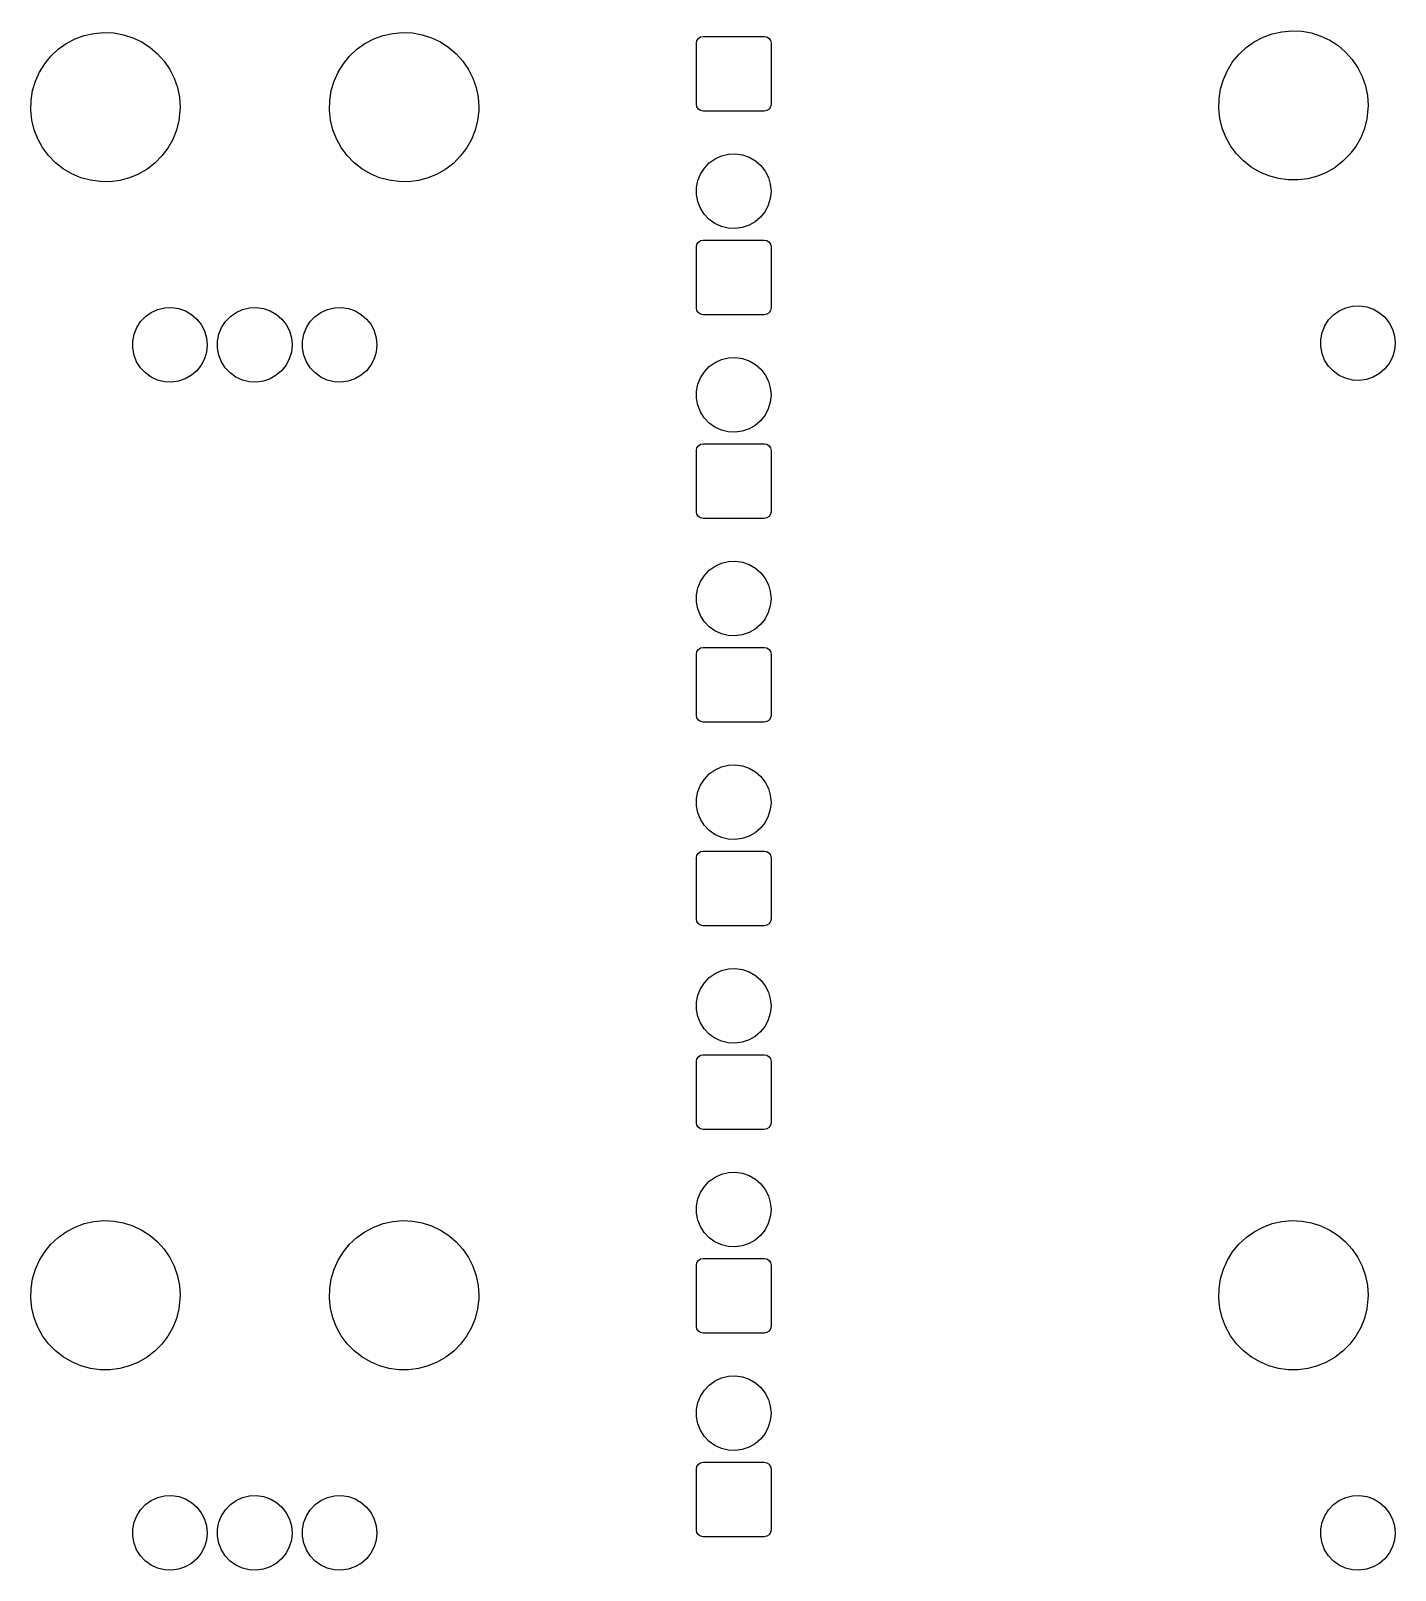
# Model space of a CAD drawing. Extents: x 10 to 584, y -410 to -10.
# Drawn here: x 184.41 to 224.61, y -203.02 to -157.67 of the extents above; entities that cross this region are included whole.
import ezdxf

# ---------------------------------------------------------------- set-up
doc = ezdxf.new("R2010")
doc.units = 0
doc.layers.add('BLACK', color=7, linetype='CONTINUOUS')

msp = doc.modelspace()

# ---------------------------------------------------------------- linework, layer by layer
at = {"layer": 'BLACK', "linetype": 'CONTINUOUS'}
for p, q in [((185.712, -157.913), (185.986, -157.812)), ((185.986, -157.812), (186.271, -157.749)), ((186.271, -157.749), (186.561, -157.723)), ((186.561, -157.723), (186.852, -157.737)), ((186.852, -157.737), (187.139, -157.788)), ((187.139, -157.788), (187.417, -157.877)), ((194.512, -157.913), (194.786, -157.812)), ((194.786, -157.812), (195.071, -157.749)), ((195.071, -157.749), (195.361, -157.723)), ((195.361, -157.723), (195.652, -157.737)), ((195.652, -157.737), (195.939, -157.788)), ((195.939, -157.788), (196.217, -157.877)), ((220.712, -157.863), (220.986, -157.762)), ((220.986, -157.762), (221.271, -157.699)), ((221.271, -157.699), (221.561, -157.673)), ((221.561, -157.673), (221.852, -157.687)), ((221.852, -157.687), (222.139, -157.738)), ((222.139, -157.738), (222.417, -157.827)), ((185.003, -158.417), (185.217, -158.218)), ((185.217, -158.218), (185.454, -158.049)), ((185.454, -158.049), (185.712, -157.913)), ((187.417, -157.877), (187.68, -158.002)), ((187.68, -158.002), (187.925, -158.161)), ((187.925, -158.161), (188.146, -158.351)), ((193.803, -158.417), (194.017, -158.218)), ((194.017, -158.218), (194.254, -158.049)), ((194.254, -158.049), (194.512, -157.913)), ((196.217, -157.877), (196.48, -158.002)), ((196.48, -158.002), (196.725, -158.161)), ((196.725, -158.161), (196.946, -158.351)), ((204.017, -158.039), (204.032, -157.962)), ((204.017, -159.839), (204.017, -158.039)), ((204.032, -157.962), (204.076, -157.897)), ((204.076, -157.897), (204.141, -157.854)), ((204.141, -157.854), (204.217, -157.839)), ((204.217, -157.839), (206.017, -157.839)), ((206.017, -157.839), (206.094, -157.854)), ((206.094, -157.854), (206.159, -157.897)), ((206.159, -157.897), (206.202, -157.962)), ((206.202, -157.962), (206.217, -158.039)), ((206.217, -158.039), (206.217, -159.839)), ((220.003, -158.367), (220.217, -158.168)), ((220.217, -158.168), (220.454, -157.999)), ((220.454, -157.999), (220.712, -157.863)), ((222.417, -157.827), (222.68, -157.952)), ((222.68, -157.952), (222.925, -158.111)), ((222.925, -158.111), (223.146, -158.301)), ((184.665, -158.89), (184.818, -158.642)), ((184.818, -158.642), (185.003, -158.417)), ((188.146, -158.351), (188.341, -158.568)), ((188.341, -158.568), (188.505, -158.81)), ((193.465, -158.89), (193.618, -158.642)), ((193.618, -158.642), (193.803, -158.417)), ((196.946, -158.351), (197.141, -158.568)), ((197.141, -158.568), (197.305, -158.81)), ((219.665, -158.84), (219.818, -158.592)), ((219.818, -158.592), (220.003, -158.367)), ((223.146, -158.301), (223.341, -158.518)), ((223.341, -158.518), (223.505, -158.76)), ((184.462, -159.435), (184.545, -159.156)), ((184.545, -159.156), (184.665, -158.89)), ((188.505, -158.81), (188.635, -159.07)), ((188.635, -159.07), (188.73, -159.346)), ((193.262, -159.435), (193.345, -159.156)), ((193.345, -159.156), (193.465, -158.89)), ((197.305, -158.81), (197.435, -159.07)), ((197.435, -159.07), (197.53, -159.346)), ((219.462, -159.385), (219.545, -159.106)), ((219.545, -159.106), (219.665, -158.84)), ((223.505, -158.76), (223.635, -159.02)), ((223.635, -159.02), (223.73, -159.296)), ((184.416, -159.723), (184.462, -159.435)), ((188.73, -159.346), (188.788, -159.632)), ((193.216, -159.723), (193.262, -159.435)), ((197.53, -159.346), (197.588, -159.632)), ((219.416, -159.673), (219.462, -159.385)), ((223.73, -159.296), (223.788, -159.582)), ((223.788, -159.582), (223.807, -159.873)), ((184.409, -160.015), (184.416, -159.723)), ((184.441, -160.305), (184.409, -160.015)), ((188.805, -160.03), (188.771, -160.32)), ((188.788, -159.632), (188.807, -159.923)), ((188.807, -159.923), (188.805, -160.03)), ((193.209, -160.015), (193.216, -159.723)), ((193.241, -160.305), (193.209, -160.015)), ((197.605, -160.03), (197.571, -160.32)), ((197.588, -159.632), (197.607, -159.923)), ((197.607, -159.923), (197.605, -160.03)), ((204.032, -159.915), (204.017, -159.839)), ((204.076, -159.98), (204.032, -159.915)), ((204.141, -160.024), (204.076, -159.98)), ((204.217, -160.039), (204.141, -160.024)), ((206.017, -160.039), (204.217, -160.039)), ((206.094, -160.024), (206.017, -160.039)), ((206.159, -159.98), (206.094, -160.024)), ((206.202, -159.915), (206.159, -159.98)), ((206.217, -159.839), (206.202, -159.915)), ((219.409, -159.965), (219.416, -159.673)), ((219.441, -160.255), (219.409, -159.965)), ((223.805, -159.98), (223.771, -160.27)), ((223.807, -159.873), (223.805, -159.98)), ((184.51, -160.588), (184.441, -160.305)), ((188.771, -160.32), (188.7, -160.603)), ((193.31, -160.588), (193.241, -160.305)), ((197.571, -160.32), (197.5, -160.603)), ((219.51, -160.538), (219.441, -160.255)), ((223.771, -160.27), (223.7, -160.553)), ((184.617, -160.86), (184.51, -160.588)), ((184.758, -161.115), (184.617, -160.86)), ((188.591, -160.873), (188.448, -161.127)), ((188.7, -160.603), (188.591, -160.873)), ((193.417, -160.86), (193.31, -160.588)), ((193.558, -161.115), (193.417, -160.86)), ((197.391, -160.873), (197.248, -161.127)), ((197.5, -160.603), (197.391, -160.873)), ((219.617, -160.81), (219.51, -160.538)), ((219.758, -161.065), (219.617, -160.81)), ((223.591, -160.823), (223.448, -161.077)), ((223.7, -160.553), (223.591, -160.823)), ((184.932, -161.349), (184.758, -161.115)), ((185.135, -161.558), (184.932, -161.349)), ((188.273, -161.36), (188.068, -161.568)), ((188.448, -161.127), (188.273, -161.36)), ((193.732, -161.349), (193.558, -161.115)), ((193.935, -161.558), (193.732, -161.349)), ((197.073, -161.36), (196.868, -161.568)), ((197.248, -161.127), (197.073, -161.36)), ((204.569, -161.445), (204.759, -161.359)), ((204.759, -161.359), (204.962, -161.31)), ((204.962, -161.31), (205.171, -161.3)), ((205.171, -161.3), (205.378, -161.33)), ((205.378, -161.33), (205.575, -161.399)), ((205.575, -161.399), (205.756, -161.503)), ((219.932, -161.299), (219.758, -161.065)), ((220.135, -161.508), (219.932, -161.299)), ((223.273, -161.31), (223.068, -161.518)), ((223.448, -161.077), (223.273, -161.31)), ((185.364, -161.738), (185.135, -161.558)), ((185.615, -161.886), (185.364, -161.738)), ((185.884, -162), (185.615, -161.886)), ((187.585, -161.893), (187.316, -162.005)), ((187.837, -161.747), (187.585, -161.893)), ((188.068, -161.568), (187.837, -161.747)), ((194.164, -161.738), (193.935, -161.558)), ((194.415, -161.886), (194.164, -161.738)), ((194.684, -162), (194.415, -161.886)), ((196.385, -161.893), (196.116, -162.005)), ((196.637, -161.747), (196.385, -161.893)), ((196.868, -161.568), (196.637, -161.747)), ((204.062, -162.086), (204.141, -161.893)), ((204.141, -161.893), (204.254, -161.717)), ((204.254, -161.717), (204.398, -161.566)), ((204.398, -161.566), (204.569, -161.445)), ((205.756, -161.503), (205.914, -161.64)), ((205.914, -161.64), (206.043, -161.805)), ((206.043, -161.805), (206.139, -161.99)), ((220.364, -161.688), (220.135, -161.508)), ((220.615, -161.836), (220.364, -161.688)), ((220.884, -161.95), (220.615, -161.836)), ((222.585, -161.843), (222.316, -161.955)), ((222.837, -161.697), (222.585, -161.843)), ((223.068, -161.518), (222.837, -161.697)), ((186.165, -162.078), (185.884, -162)), ((186.454, -162.117), (186.165, -162.078)), ((186.745, -162.118), (186.454, -162.117)), ((187.035, -162.081), (186.745, -162.118)), ((187.316, -162.005), (187.035, -162.081)), ((194.965, -162.078), (194.684, -162)), ((195.254, -162.117), (194.965, -162.078)), ((195.545, -162.118), (195.254, -162.117)), ((195.835, -162.081), (195.545, -162.118)), ((196.116, -162.005), (195.835, -162.081)), ((204.022, -162.291), (204.062, -162.086)), ((204.022, -162.5), (204.022, -162.291)), ((206.139, -161.99), (206.197, -162.191)), ((206.197, -162.191), (206.217, -162.399)), ((221.165, -162.028), (220.884, -161.95)), ((221.454, -162.067), (221.165, -162.028)), ((221.745, -162.068), (221.454, -162.067)), ((222.035, -162.031), (221.745, -162.068)), ((222.316, -161.955), (222.035, -162.031)), ((204.061, -162.706), (204.022, -162.5)), ((204.138, -162.9), (204.061, -162.706)), ((206.196, -162.612), (206.136, -162.813)), ((206.217, -162.405), (206.196, -162.612)), ((206.217, -162.399), (206.217, -162.405)), ((204.25, -163.076), (204.138, -162.9)), ((204.394, -163.228), (204.25, -163.076)), ((204.564, -163.35), (204.394, -163.228)), ((205.91, -163.162), (205.751, -163.298)), ((206.04, -162.998), (205.91, -163.162)), ((206.136, -162.813), (206.04, -162.998)), ((204.754, -163.437), (204.564, -163.35)), ((204.957, -163.487), (204.754, -163.437)), ((205.165, -163.498), (204.957, -163.487)), ((205.372, -163.469), (205.165, -163.498)), ((205.57, -163.401), (205.372, -163.469)), ((205.751, -163.298), (205.57, -163.401)), ((204.017, -164.039), (204.032, -163.962)), ((204.017, -165.839), (204.017, -164.039)), ((204.032, -163.962), (204.076, -163.897)), ((204.076, -163.897), (204.141, -163.854)), ((204.141, -163.854), (204.217, -163.839)), ((204.217, -163.839), (206.017, -163.839)), ((206.017, -163.839), (206.094, -163.854)), ((206.094, -163.854), (206.159, -163.897)), ((206.159, -163.897), (206.202, -163.962)), ((206.202, -163.962), (206.217, -164.039)), ((206.217, -164.039), (206.217, -165.839)), ((187.788, -166.09), (187.959, -165.969)), ((187.959, -165.969), (188.149, -165.883)), ((188.149, -165.883), (188.352, -165.834)), ((188.352, -165.834), (188.561, -165.824)), ((188.561, -165.824), (188.768, -165.854)), ((188.768, -165.854), (188.965, -165.923)), ((188.965, -165.923), (189.146, -166.027)), ((190.288, -166.09), (190.459, -165.969)), ((190.459, -165.969), (190.649, -165.883)), ((190.649, -165.883), (190.852, -165.834)), ((190.852, -165.834), (191.061, -165.824)), ((191.061, -165.824), (191.268, -165.854)), ((191.268, -165.854), (191.465, -165.923)), ((191.465, -165.923), (191.646, -166.027)), ((192.788, -166.09), (192.959, -165.969)), ((192.959, -165.969), (193.149, -165.883)), ((193.149, -165.883), (193.352, -165.834)), ((193.352, -165.834), (193.561, -165.824)), ((193.561, -165.824), (193.768, -165.854)), ((193.768, -165.854), (193.965, -165.923)), ((193.965, -165.923), (194.146, -166.027)), ((204.032, -165.915), (204.017, -165.839)), ((204.076, -165.98), (204.032, -165.915)), ((206.202, -165.915), (206.159, -165.98)), ((206.217, -165.839), (206.202, -165.915)), ((222.788, -166.04), (222.959, -165.919)), ((222.959, -165.919), (223.149, -165.833)), ((223.149, -165.833), (223.352, -165.784)), ((223.352, -165.784), (223.561, -165.774)), ((223.561, -165.774), (223.768, -165.804)), ((223.768, -165.804), (223.965, -165.873)), ((223.965, -165.873), (224.146, -165.977)), ((224.146, -165.977), (224.304, -166.114)), ((187.452, -166.61), (187.531, -166.417)), ((187.531, -166.417), (187.644, -166.241)), ((187.644, -166.241), (187.788, -166.09)), ((189.146, -166.027), (189.304, -166.164)), ((189.304, -166.164), (189.433, -166.329)), ((189.433, -166.329), (189.529, -166.514)), ((189.952, -166.61), (190.031, -166.417)), ((190.031, -166.417), (190.144, -166.241)), ((190.144, -166.241), (190.288, -166.09)), ((191.646, -166.027), (191.804, -166.164)), ((191.804, -166.164), (191.933, -166.329)), ((191.933, -166.329), (192.029, -166.514)), ((192.452, -166.61), (192.531, -166.417)), ((192.531, -166.417), (192.644, -166.241)), ((192.644, -166.241), (192.788, -166.09)), ((194.146, -166.027), (194.304, -166.164)), ((194.304, -166.164), (194.433, -166.329)), ((194.433, -166.329), (194.529, -166.514)), ((204.141, -166.024), (204.076, -165.98)), ((204.217, -166.039), (204.141, -166.024)), ((206.017, -166.039), (204.217, -166.039)), ((206.094, -166.024), (206.017, -166.039)), ((206.159, -165.98), (206.094, -166.024)), ((222.452, -166.56), (222.531, -166.367)), ((222.531, -166.367), (222.644, -166.191)), ((222.644, -166.191), (222.788, -166.04)), ((224.304, -166.114), (224.433, -166.279)), ((224.433, -166.279), (224.529, -166.464)), ((187.412, -166.815), (187.452, -166.61)), ((187.412, -167.024), (187.412, -166.815)), ((189.529, -166.514), (189.587, -166.715)), ((189.587, -166.715), (189.607, -166.923)), ((189.912, -166.815), (189.952, -166.61)), ((189.912, -167.024), (189.912, -166.815)), ((192.029, -166.514), (192.087, -166.715)), ((192.087, -166.715), (192.107, -166.923)), ((192.412, -166.815), (192.452, -166.61)), ((192.412, -167.024), (192.412, -166.815)), ((194.529, -166.514), (194.587, -166.715)), ((194.587, -166.715), (194.607, -166.923)), ((222.412, -166.765), (222.452, -166.56)), ((222.412, -166.974), (222.412, -166.765)), ((224.529, -166.464), (224.587, -166.665)), ((224.607, -166.879), (224.586, -167.086)), ((224.587, -166.665), (224.607, -166.873)), ((224.607, -166.873), (224.607, -166.879)), ((187.451, -167.23), (187.412, -167.024)), ((187.528, -167.424), (187.451, -167.23)), ((189.526, -167.337), (189.43, -167.522)), ((189.586, -167.136), (189.526, -167.337)), ((189.607, -166.929), (189.586, -167.136)), ((189.607, -166.923), (189.607, -166.929)), ((189.951, -167.23), (189.912, -167.024)), ((190.028, -167.424), (189.951, -167.23)), ((192.026, -167.337), (191.93, -167.522)), ((192.086, -167.136), (192.026, -167.337)), ((192.107, -166.929), (192.086, -167.136)), ((192.107, -166.923), (192.107, -166.929)), ((192.451, -167.23), (192.412, -167.024)), ((192.528, -167.424), (192.451, -167.23)), ((194.526, -167.337), (194.43, -167.522)), ((194.586, -167.136), (194.526, -167.337)), ((194.607, -166.929), (194.586, -167.136)), ((194.607, -166.923), (194.607, -166.929)), ((204.759, -167.359), (204.962, -167.31)), ((204.962, -167.31), (205.171, -167.3)), ((205.171, -167.3), (205.378, -167.33)), ((205.378, -167.33), (205.575, -167.399)), ((222.451, -167.18), (222.412, -166.974)), ((222.528, -167.374), (222.451, -167.18)), ((224.526, -167.287), (224.43, -167.472)), ((224.586, -167.086), (224.526, -167.287)), ((187.64, -167.6), (187.528, -167.424)), ((187.784, -167.752), (187.64, -167.6)), ((187.954, -167.874), (187.784, -167.752)), ((189.3, -167.686), (189.141, -167.822)), ((189.43, -167.522), (189.3, -167.686)), ((190.14, -167.6), (190.028, -167.424)), ((190.284, -167.752), (190.14, -167.6)), ((190.454, -167.874), (190.284, -167.752)), ((191.8, -167.686), (191.641, -167.822)), ((191.93, -167.522), (191.8, -167.686)), ((192.64, -167.6), (192.528, -167.424)), ((192.784, -167.752), (192.64, -167.6)), ((192.954, -167.874), (192.784, -167.752)), ((194.3, -167.686), (194.141, -167.822)), ((194.43, -167.522), (194.3, -167.686)), ((204.141, -167.893), (204.254, -167.717)), ((204.254, -167.717), (204.398, -167.566)), ((204.398, -167.566), (204.569, -167.445)), ((204.569, -167.445), (204.759, -167.359)), ((205.575, -167.399), (205.756, -167.503)), ((205.756, -167.503), (205.914, -167.64)), ((205.914, -167.64), (206.043, -167.805)), ((222.64, -167.55), (222.528, -167.374)), ((222.784, -167.702), (222.64, -167.55)), ((222.954, -167.824), (222.784, -167.702)), ((224.141, -167.772), (223.96, -167.875)), ((224.3, -167.636), (224.141, -167.772)), ((224.43, -167.472), (224.3, -167.636)), ((188.144, -167.961), (187.954, -167.874)), ((188.347, -168.011), (188.144, -167.961)), ((188.555, -168.022), (188.347, -168.011)), ((188.762, -167.993), (188.555, -168.022)), ((188.96, -167.925), (188.762, -167.993)), ((189.141, -167.822), (188.96, -167.925)), ((190.644, -167.961), (190.454, -167.874)), ((190.847, -168.011), (190.644, -167.961)), ((191.055, -168.022), (190.847, -168.011)), ((191.262, -167.993), (191.055, -168.022)), ((191.46, -167.925), (191.262, -167.993)), ((191.641, -167.822), (191.46, -167.925)), ((193.144, -167.961), (192.954, -167.874)), ((193.347, -168.011), (193.144, -167.961)), ((193.555, -168.022), (193.347, -168.011)), ((193.762, -167.993), (193.555, -168.022)), ((193.96, -167.925), (193.762, -167.993)), ((194.141, -167.822), (193.96, -167.925)), ((204.022, -168.291), (204.062, -168.086)), ((204.062, -168.086), (204.141, -167.893)), ((206.043, -167.805), (206.139, -167.99)), ((206.139, -167.99), (206.197, -168.191)), ((206.197, -168.191), (206.217, -168.399)), ((223.144, -167.911), (222.954, -167.824)), ((223.347, -167.961), (223.144, -167.911)), ((223.555, -167.972), (223.347, -167.961)), ((223.762, -167.943), (223.555, -167.972)), ((223.96, -167.875), (223.762, -167.943)), ((204.022, -168.5), (204.022, -168.291)), ((204.061, -168.706), (204.022, -168.5)), ((206.196, -168.612), (206.136, -168.813)), ((206.217, -168.405), (206.196, -168.612)), ((206.217, -168.399), (206.217, -168.405)), ((204.138, -168.9), (204.061, -168.706)), ((204.25, -169.076), (204.138, -168.9)), ((204.394, -169.228), (204.25, -169.076)), ((206.04, -168.998), (205.91, -169.162)), ((206.136, -168.813), (206.04, -168.998)), ((204.564, -169.35), (204.394, -169.228)), ((204.754, -169.437), (204.564, -169.35)), ((204.957, -169.487), (204.754, -169.437)), ((205.165, -169.498), (204.957, -169.487)), ((205.372, -169.469), (205.165, -169.498)), ((205.57, -169.401), (205.372, -169.469)), ((205.751, -169.298), (205.57, -169.401)), ((205.91, -169.162), (205.751, -169.298)), ((204.017, -170.039), (204.032, -169.962)), ((204.017, -171.839), (204.017, -170.039)), ((204.032, -169.962), (204.076, -169.897)), ((204.076, -169.897), (204.141, -169.854)), ((204.141, -169.854), (204.217, -169.839)), ((204.217, -169.839), (206.017, -169.839)), ((206.017, -169.839), (206.094, -169.854)), ((206.094, -169.854), (206.159, -169.897)), ((206.159, -169.897), (206.202, -169.962)), ((206.202, -169.962), (206.217, -170.039)), ((206.217, -170.039), (206.217, -171.839)), ((204.032, -171.915), (204.017, -171.839)), ((206.217, -171.839), (206.202, -171.915)), ((204.076, -171.98), (204.032, -171.915)), ((204.141, -172.024), (204.076, -171.98)), ((204.217, -172.039), (204.141, -172.024)), ((206.017, -172.039), (204.217, -172.039)), ((206.094, -172.024), (206.017, -172.039)), ((206.159, -171.98), (206.094, -172.024)), ((206.202, -171.915), (206.159, -171.98)), ((204.254, -173.717), (204.398, -173.566)), ((204.398, -173.566), (204.569, -173.445)), ((204.569, -173.445), (204.759, -173.359)), ((204.759, -173.359), (204.962, -173.31)), ((204.962, -173.31), (205.171, -173.3)), ((205.171, -173.3), (205.378, -173.33)), ((205.378, -173.33), (205.575, -173.399)), ((205.575, -173.399), (205.756, -173.503)), ((205.756, -173.503), (205.914, -173.64)), ((205.914, -173.64), (206.043, -173.805)), ((204.022, -174.291), (204.062, -174.086)), ((204.062, -174.086), (204.141, -173.893)), ((204.141, -173.893), (204.254, -173.717)), ((206.043, -173.805), (206.139, -173.99)), ((206.139, -173.99), (206.197, -174.191)), ((204.022, -174.5), (204.022, -174.291)), ((204.061, -174.706), (204.022, -174.5)), ((206.217, -174.405), (206.196, -174.612)), ((206.197, -174.191), (206.217, -174.399)), ((206.217, -174.399), (206.217, -174.405)), ((204.138, -174.9), (204.061, -174.706)), ((204.25, -175.076), (204.138, -174.9)), ((206.04, -174.998), (205.91, -175.162)), ((206.136, -174.813), (206.04, -174.998)), ((206.196, -174.612), (206.136, -174.813)), ((204.394, -175.228), (204.25, -175.076)), ((204.564, -175.35), (204.394, -175.228)), ((204.754, -175.437), (204.564, -175.35)), ((204.957, -175.487), (204.754, -175.437)), ((205.165, -175.498), (204.957, -175.487)), ((205.372, -175.469), (205.165, -175.498)), ((205.57, -175.401), (205.372, -175.469)), ((205.751, -175.298), (205.57, -175.401)), ((205.91, -175.162), (205.751, -175.298)), ((204.032, -175.962), (204.076, -175.897)), ((204.076, -175.897), (204.141, -175.854)), ((204.141, -175.854), (204.217, -175.839)), ((204.217, -175.839), (206.017, -175.839)), ((206.017, -175.839), (206.094, -175.854)), ((206.094, -175.854), (206.159, -175.897)), ((206.159, -175.897), (206.202, -175.962)), ((204.017, -176.039), (204.032, -175.962)), ((204.017, -177.839), (204.017, -176.039)), ((206.202, -175.962), (206.217, -176.039)), ((206.217, -176.039), (206.217, -177.839)), ((204.032, -177.915), (204.017, -177.839)), ((204.076, -177.98), (204.032, -177.915)), ((204.141, -178.024), (204.076, -177.98)), ((204.217, -178.039), (204.141, -178.024)), ((206.017, -178.039), (204.217, -178.039)), ((206.094, -178.024), (206.017, -178.039)), ((206.159, -177.98), (206.094, -178.024)), ((206.202, -177.915), (206.159, -177.98)), ((206.217, -177.839), (206.202, -177.915)), ((204.254, -179.717), (204.398, -179.566)), ((204.398, -179.566), (204.569, -179.445)), ((204.569, -179.445), (204.759, -179.359)), ((204.759, -179.359), (204.962, -179.31)), ((204.962, -179.31), (205.171, -179.3)), ((205.171, -179.3), (205.378, -179.33)), ((205.378, -179.33), (205.575, -179.399)), ((205.575, -179.399), (205.756, -179.503)), ((205.756, -179.503), (205.914, -179.64)), ((204.062, -180.086), (204.141, -179.893)), ((204.141, -179.893), (204.254, -179.717)), ((205.914, -179.64), (206.043, -179.805)), ((206.043, -179.805), (206.139, -179.99)), ((206.139, -179.99), (206.197, -180.191)), ((204.022, -180.291), (204.062, -180.086)), ((204.022, -180.5), (204.022, -180.291)), ((206.217, -180.405), (206.196, -180.612)), ((206.197, -180.191), (206.217, -180.399)), ((206.217, -180.399), (206.217, -180.405)), ((204.061, -180.706), (204.022, -180.5)), ((204.138, -180.9), (204.061, -180.706)), ((204.25, -181.076), (204.138, -180.9)), ((206.136, -180.813), (206.04, -180.998)), ((206.196, -180.612), (206.136, -180.813)), ((204.394, -181.228), (204.25, -181.076)), ((204.564, -181.35), (204.394, -181.228)), ((204.754, -181.437), (204.564, -181.35)), ((205.751, -181.298), (205.57, -181.401)), ((205.91, -181.162), (205.751, -181.298)), ((206.04, -180.998), (205.91, -181.162)), ((204.141, -181.854), (204.217, -181.839)), ((204.217, -181.839), (206.017, -181.839)), ((204.957, -181.487), (204.754, -181.437)), ((205.165, -181.498), (204.957, -181.487)), ((205.372, -181.469), (205.165, -181.498)), ((205.57, -181.401), (205.372, -181.469)), ((206.017, -181.839), (206.094, -181.854)), ((204.017, -182.039), (204.032, -181.962)), ((204.017, -183.839), (204.017, -182.039)), ((204.032, -181.962), (204.076, -181.897)), ((204.076, -181.897), (204.141, -181.854)), ((206.094, -181.854), (206.159, -181.897)), ((206.159, -181.897), (206.202, -181.962)), ((206.202, -181.962), (206.217, -182.039)), ((206.217, -182.039), (206.217, -183.839)), ((204.032, -183.915), (204.017, -183.839)), ((204.076, -183.98), (204.032, -183.915)), ((204.141, -184.024), (204.076, -183.98)), ((204.217, -184.039), (204.141, -184.024)), ((206.017, -184.039), (204.217, -184.039)), ((206.094, -184.024), (206.017, -184.039)), ((206.159, -183.98), (206.094, -184.024)), ((206.202, -183.915), (206.159, -183.98)), ((206.217, -183.839), (206.202, -183.915)), ((204.398, -185.566), (204.569, -185.445)), ((204.569, -185.445), (204.759, -185.359)), ((204.759, -185.359), (204.962, -185.31)), ((204.962, -185.31), (205.171, -185.3)), ((205.171, -185.3), (205.378, -185.33)), ((205.378, -185.33), (205.575, -185.399)), ((205.575, -185.399), (205.756, -185.503)), ((204.062, -186.086), (204.141, -185.893)), ((204.141, -185.893), (204.254, -185.717)), ((204.254, -185.717), (204.398, -185.566)), ((205.756, -185.503), (205.914, -185.64)), ((205.914, -185.64), (206.043, -185.805)), ((206.043, -185.805), (206.139, -185.99)), ((204.022, -186.291), (204.062, -186.086)), ((204.022, -186.5), (204.022, -186.291)), ((206.139, -185.99), (206.197, -186.191)), ((206.197, -186.191), (206.217, -186.399)), ((204.061, -186.706), (204.022, -186.5)), ((204.138, -186.9), (204.061, -186.706)), ((206.136, -186.813), (206.04, -186.998)), ((206.196, -186.612), (206.136, -186.813)), ((206.217, -186.405), (206.196, -186.612)), ((206.217, -186.399), (206.217, -186.405)), ((204.25, -187.076), (204.138, -186.9)), ((204.394, -187.228), (204.25, -187.076)), ((204.564, -187.35), (204.394, -187.228)), ((205.91, -187.162), (205.751, -187.298)), ((206.04, -186.998), (205.91, -187.162)), ((204.754, -187.437), (204.564, -187.35)), ((204.957, -187.487), (204.754, -187.437)), ((205.165, -187.498), (204.957, -187.487)), ((205.372, -187.469), (205.165, -187.498)), ((205.57, -187.401), (205.372, -187.469)), ((205.751, -187.298), (205.57, -187.401)), ((204.017, -188.039), (204.032, -187.962)), ((204.017, -189.839), (204.017, -188.039)), ((204.032, -187.962), (204.076, -187.897)), ((204.076, -187.897), (204.141, -187.854)), ((204.141, -187.854), (204.217, -187.839)), ((204.217, -187.839), (206.017, -187.839)), ((206.017, -187.839), (206.094, -187.854)), ((206.094, -187.854), (206.159, -187.897)), ((206.159, -187.897), (206.202, -187.962)), ((206.202, -187.962), (206.217, -188.039)), ((206.217, -188.039), (206.217, -189.839)), ((204.032, -189.915), (204.017, -189.839)), ((204.076, -189.98), (204.032, -189.915)), ((204.141, -190.024), (204.076, -189.98)), ((206.159, -189.98), (206.094, -190.024)), ((206.202, -189.915), (206.159, -189.98)), ((206.217, -189.839), (206.202, -189.915)), ((204.217, -190.039), (204.141, -190.024)), ((206.017, -190.039), (204.217, -190.039)), ((206.094, -190.024), (206.017, -190.039)), ((204.569, -191.445), (204.759, -191.359)), ((204.759, -191.359), (204.962, -191.31)), ((204.962, -191.31), (205.171, -191.3)), ((205.171, -191.3), (205.378, -191.33)), ((205.378, -191.33), (205.575, -191.399)), ((204.141, -191.893), (204.254, -191.717)), ((204.254, -191.717), (204.398, -191.566)), ((204.398, -191.566), (204.569, -191.445)), ((205.575, -191.399), (205.756, -191.503)), ((205.756, -191.503), (205.914, -191.64)), ((205.914, -191.64), (206.043, -191.805)), ((206.043, -191.805), (206.139, -191.99)), ((204.022, -192.291), (204.062, -192.086)), ((204.062, -192.086), (204.141, -191.893)), ((206.139, -191.99), (206.197, -192.191)), ((206.197, -192.191), (206.217, -192.399)), ((186.271, -192.749), (186.561, -192.723)), ((186.561, -192.723), (186.852, -192.737)), ((195.071, -192.749), (195.361, -192.723)), ((195.361, -192.723), (195.652, -192.737)), ((204.022, -192.5), (204.022, -192.291)), ((204.061, -192.706), (204.022, -192.5)), ((204.138, -192.9), (204.061, -192.706)), ((206.196, -192.612), (206.136, -192.813)), ((206.217, -192.405), (206.196, -192.612)), ((206.217, -192.399), (206.217, -192.405)), ((221.271, -192.749), (221.561, -192.723)), ((221.561, -192.723), (221.852, -192.737)), ((185.217, -193.218), (185.454, -193.049)), ((185.454, -193.049), (185.712, -192.913)), ((185.712, -192.913), (185.986, -192.812)), ((185.986, -192.812), (186.271, -192.749)), ((186.852, -192.737), (187.139, -192.788)), ((187.139, -192.788), (187.417, -192.877)), ((187.417, -192.877), (187.68, -193.002)), ((187.68, -193.002), (187.925, -193.161)), ((187.925, -193.161), (188.146, -193.351)), ((194.017, -193.218), (194.254, -193.049)), ((194.254, -193.049), (194.512, -192.913)), ((194.512, -192.913), (194.786, -192.812)), ((194.786, -192.812), (195.071, -192.749)), ((195.652, -192.737), (195.939, -192.788)), ((195.939, -192.788), (196.217, -192.877)), ((196.217, -192.877), (196.48, -193.002)), ((196.48, -193.002), (196.725, -193.161)), ((196.725, -193.161), (196.946, -193.351)), ((204.25, -193.076), (204.138, -192.9)), ((204.394, -193.228), (204.25, -193.076)), ((205.91, -193.162), (205.751, -193.298)), ((206.04, -192.998), (205.91, -193.162)), ((206.136, -192.813), (206.04, -192.998)), ((220.217, -193.218), (220.454, -193.049)), ((220.454, -193.049), (220.712, -192.913)), ((220.712, -192.913), (220.986, -192.812)), ((220.986, -192.812), (221.271, -192.749)), ((221.852, -192.737), (222.139, -192.788)), ((222.139, -192.788), (222.417, -192.877)), ((222.417, -192.877), (222.68, -193.002)), ((222.68, -193.002), (222.925, -193.161)), ((222.925, -193.161), (223.146, -193.351)), ((184.818, -193.642), (185.003, -193.417)), ((185.003, -193.417), (185.217, -193.218)), ((188.146, -193.351), (188.341, -193.568)), ((188.341, -193.568), (188.505, -193.81)), ((193.618, -193.642), (193.803, -193.417)), ((193.803, -193.417), (194.017, -193.218)), ((196.946, -193.351), (197.141, -193.568)), ((197.141, -193.568), (197.305, -193.81)), ((204.564, -193.35), (204.394, -193.228)), ((204.754, -193.437), (204.564, -193.35)), ((204.957, -193.487), (204.754, -193.437)), ((205.165, -193.498), (204.957, -193.487)), ((205.372, -193.469), (205.165, -193.498)), ((205.57, -193.401), (205.372, -193.469)), ((205.751, -193.298), (205.57, -193.401)), ((219.818, -193.642), (220.003, -193.417)), ((220.003, -193.417), (220.217, -193.218)), ((223.146, -193.351), (223.341, -193.568)), ((223.341, -193.568), (223.505, -193.81)), ((184.545, -194.156), (184.665, -193.89)), ((184.665, -193.89), (184.818, -193.642)), ((188.505, -193.81), (188.635, -194.07)), ((188.635, -194.07), (188.73, -194.346)), ((193.345, -194.156), (193.465, -193.89)), ((193.465, -193.89), (193.618, -193.642)), ((197.305, -193.81), (197.435, -194.07)), ((197.435, -194.07), (197.53, -194.346)), ((204.017, -194.039), (204.032, -193.962)), ((204.017, -195.839), (204.017, -194.039)), ((204.032, -193.962), (204.076, -193.897)), ((204.076, -193.897), (204.141, -193.854)), ((204.141, -193.854), (204.217, -193.839)), ((204.217, -193.839), (206.017, -193.839)), ((206.017, -193.839), (206.094, -193.854)), ((206.094, -193.854), (206.159, -193.897)), ((206.159, -193.897), (206.202, -193.962)), ((206.202, -193.962), (206.217, -194.039)), ((206.217, -194.039), (206.217, -195.839)), ((219.545, -194.156), (219.665, -193.89)), ((219.665, -193.89), (219.818, -193.642)), ((223.505, -193.81), (223.635, -194.07)), ((223.635, -194.07), (223.73, -194.346)), ((184.416, -194.723), (184.462, -194.435)), ((184.462, -194.435), (184.545, -194.156)), ((188.73, -194.346), (188.788, -194.632)), ((193.216, -194.723), (193.262, -194.435)), ((193.262, -194.435), (193.345, -194.156)), ((197.53, -194.346), (197.588, -194.632)), ((219.416, -194.723), (219.462, -194.435)), ((219.462, -194.435), (219.545, -194.156)), ((223.73, -194.346), (223.788, -194.632)), ((184.409, -195.015), (184.416, -194.723)), ((188.788, -194.632), (188.807, -194.923)), ((188.807, -194.923), (188.805, -195.03)), ((193.209, -195.015), (193.216, -194.723)), ((197.588, -194.632), (197.607, -194.923)), ((197.607, -194.923), (197.605, -195.03)), ((219.409, -195.015), (219.416, -194.723)), ((223.788, -194.632), (223.807, -194.923)), ((223.807, -194.923), (223.805, -195.03)), ((184.441, -195.305), (184.409, -195.015)), ((184.51, -195.588), (184.441, -195.305)), ((188.771, -195.32), (188.7, -195.603)), ((188.805, -195.03), (188.771, -195.32)), ((193.241, -195.305), (193.209, -195.015)), ((193.31, -195.588), (193.241, -195.305)), ((197.571, -195.32), (197.5, -195.603)), ((197.605, -195.03), (197.571, -195.32)), ((219.441, -195.305), (219.409, -195.015)), ((219.51, -195.588), (219.441, -195.305)), ((223.771, -195.32), (223.7, -195.603)), ((223.805, -195.03), (223.771, -195.32)), ((184.617, -195.86), (184.51, -195.588)), ((184.758, -196.115), (184.617, -195.86)), ((188.591, -195.873), (188.448, -196.127)), ((188.7, -195.603), (188.591, -195.873)), ((193.417, -195.86), (193.31, -195.588)), ((193.558, -196.115), (193.417, -195.86)), ((197.391, -195.873), (197.248, -196.127)), ((197.5, -195.603), (197.391, -195.873)), ((204.032, -195.915), (204.017, -195.839)), ((206.217, -195.839), (206.202, -195.915)), ((219.617, -195.86), (219.51, -195.588)), ((219.758, -196.115), (219.617, -195.86)), ((223.591, -195.873), (223.448, -196.127)), ((223.7, -195.603), (223.591, -195.873)), ((184.932, -196.349), (184.758, -196.115)), ((185.135, -196.558), (184.932, -196.349)), ((188.273, -196.36), (188.068, -196.568)), ((188.448, -196.127), (188.273, -196.36)), ((193.732, -196.349), (193.558, -196.115)), ((193.935, -196.558), (193.732, -196.349)), ((197.073, -196.36), (196.868, -196.568)), ((197.248, -196.127), (197.073, -196.36)), ((204.076, -195.98), (204.032, -195.915)), ((204.141, -196.024), (204.076, -195.98)), ((204.217, -196.039), (204.141, -196.024)), ((206.017, -196.039), (204.217, -196.039)), ((206.094, -196.024), (206.017, -196.039)), ((206.159, -195.98), (206.094, -196.024)), ((206.202, -195.915), (206.159, -195.98)), ((219.932, -196.349), (219.758, -196.115)), ((220.135, -196.558), (219.932, -196.349)), ((223.273, -196.36), (223.068, -196.568)), ((223.448, -196.127), (223.273, -196.36)), ((185.364, -196.738), (185.135, -196.558)), ((185.615, -196.886), (185.364, -196.738)), ((187.837, -196.747), (187.585, -196.893)), ((188.068, -196.568), (187.837, -196.747)), ((194.164, -196.738), (193.935, -196.558)), ((194.415, -196.886), (194.164, -196.738)), ((196.637, -196.747), (196.385, -196.893)), ((196.868, -196.568), (196.637, -196.747)), ((220.364, -196.738), (220.135, -196.558)), ((220.615, -196.886), (220.364, -196.738)), ((222.837, -196.747), (222.585, -196.893)), ((223.068, -196.568), (222.837, -196.747)), ((185.884, -197), (185.615, -196.886)), ((186.165, -197.078), (185.884, -197)), ((186.454, -197.117), (186.165, -197.078)), ((186.745, -197.118), (186.454, -197.117)), ((187.035, -197.081), (186.745, -197.118)), ((187.316, -197.005), (187.035, -197.081)), ((187.585, -196.893), (187.316, -197.005)), ((194.684, -197), (194.415, -196.886)), ((194.965, -197.078), (194.684, -197)), ((195.254, -197.117), (194.965, -197.078)), ((195.545, -197.118), (195.254, -197.117)), ((195.835, -197.081), (195.545, -197.118)), ((196.116, -197.005), (195.835, -197.081)), ((196.385, -196.893), (196.116, -197.005)), ((220.884, -197), (220.615, -196.886)), ((221.165, -197.078), (220.884, -197)), ((221.454, -197.117), (221.165, -197.078)), ((221.745, -197.118), (221.454, -197.117)), ((222.035, -197.081), (221.745, -197.118)), ((222.316, -197.005), (222.035, -197.081)), ((222.585, -196.893), (222.316, -197.005)), ((204.141, -197.893), (204.254, -197.717)), ((204.254, -197.717), (204.398, -197.566)), ((204.398, -197.566), (204.569, -197.445)), ((204.569, -197.445), (204.759, -197.359)), ((204.759, -197.359), (204.962, -197.31)), ((204.962, -197.31), (205.171, -197.3)), ((205.171, -197.3), (205.378, -197.33)), ((205.378, -197.33), (205.575, -197.399)), ((205.575, -197.399), (205.756, -197.503)), ((205.756, -197.503), (205.914, -197.64)), ((205.914, -197.64), (206.043, -197.805)), ((204.022, -198.291), (204.062, -198.086)), ((204.062, -198.086), (204.141, -197.893)), ((206.043, -197.805), (206.139, -197.99)), ((206.139, -197.99), (206.197, -198.191)), ((204.022, -198.5), (204.022, -198.291)), ((204.061, -198.706), (204.022, -198.5)), ((206.196, -198.612), (206.136, -198.813)), ((206.217, -198.405), (206.196, -198.612)), ((206.197, -198.191), (206.217, -198.399)), ((206.217, -198.399), (206.217, -198.405)), ((204.138, -198.9), (204.061, -198.706)), ((204.25, -199.076), (204.138, -198.9)), ((204.394, -199.228), (204.25, -199.076)), ((206.04, -198.998), (205.91, -199.162)), ((206.136, -198.813), (206.04, -198.998)), ((204.564, -199.35), (204.394, -199.228)), ((204.754, -199.437), (204.564, -199.35)), ((204.957, -199.487), (204.754, -199.437)), ((205.165, -199.498), (204.957, -199.487)), ((205.372, -199.469), (205.165, -199.498)), ((205.57, -199.401), (205.372, -199.469)), ((205.751, -199.298), (205.57, -199.401)), ((205.91, -199.162), (205.751, -199.298)), ((204.017, -200.039), (204.032, -199.962)), ((204.032, -199.962), (204.076, -199.897)), ((204.076, -199.897), (204.141, -199.854)), ((204.141, -199.854), (204.217, -199.839)), ((204.217, -199.839), (206.017, -199.839)), ((206.017, -199.839), (206.094, -199.854)), ((206.094, -199.854), (206.159, -199.897)), ((206.159, -199.897), (206.202, -199.962)), ((206.202, -199.962), (206.217, -200.039)), ((204.017, -201.839), (204.017, -200.039)), ((206.217, -200.039), (206.217, -201.839)), ((187.959, -200.969), (188.149, -200.883)), ((188.149, -200.883), (188.352, -200.834)), ((188.352, -200.834), (188.561, -200.824)), ((188.561, -200.824), (188.768, -200.854)), ((188.768, -200.854), (188.965, -200.923)), ((190.459, -200.969), (190.649, -200.883)), ((190.649, -200.883), (190.852, -200.834)), ((190.852, -200.834), (191.061, -200.824)), ((191.061, -200.824), (191.268, -200.854)), ((191.268, -200.854), (191.465, -200.923)), ((192.959, -200.969), (193.149, -200.883)), ((193.149, -200.883), (193.352, -200.834)), ((193.352, -200.834), (193.561, -200.824)), ((193.561, -200.824), (193.768, -200.854)), ((193.768, -200.854), (193.965, -200.923)), ((222.959, -200.969), (223.149, -200.883)), ((223.149, -200.883), (223.352, -200.834)), ((223.352, -200.834), (223.561, -200.824)), ((223.561, -200.824), (223.768, -200.854)), ((223.768, -200.854), (223.965, -200.923)), ((187.531, -201.417), (187.644, -201.241)), ((187.644, -201.241), (187.788, -201.09)), ((187.788, -201.09), (187.959, -200.969)), ((188.965, -200.923), (189.146, -201.027)), ((189.146, -201.027), (189.304, -201.164)), ((189.304, -201.164), (189.433, -201.329)), ((189.433, -201.329), (189.529, -201.514)), ((190.031, -201.417), (190.144, -201.241)), ((190.144, -201.241), (190.288, -201.09)), ((190.288, -201.09), (190.459, -200.969)), ((191.465, -200.923), (191.646, -201.027)), ((191.646, -201.027), (191.804, -201.164)), ((191.804, -201.164), (191.933, -201.329)), ((191.933, -201.329), (192.029, -201.514)), ((192.531, -201.417), (192.644, -201.241)), ((192.644, -201.241), (192.788, -201.09)), ((192.788, -201.09), (192.959, -200.969)), ((193.965, -200.923), (194.146, -201.027)), ((194.146, -201.027), (194.304, -201.164)), ((194.304, -201.164), (194.433, -201.329)), ((194.433, -201.329), (194.529, -201.514)), ((222.531, -201.417), (222.644, -201.241)), ((222.644, -201.241), (222.788, -201.09)), ((222.788, -201.09), (222.959, -200.969)), ((223.965, -200.923), (224.146, -201.027)), ((224.146, -201.027), (224.304, -201.164)), ((224.304, -201.164), (224.433, -201.329)), ((224.433, -201.329), (224.529, -201.514)), ((187.412, -201.815), (187.452, -201.61)), ((187.452, -201.61), (187.531, -201.417)), ((189.529, -201.514), (189.587, -201.715)), ((189.587, -201.715), (189.607, -201.923)), ((189.912, -201.815), (189.952, -201.61)), ((189.952, -201.61), (190.031, -201.417)), ((192.029, -201.514), (192.087, -201.715)), ((192.087, -201.715), (192.107, -201.923)), ((192.412, -201.815), (192.452, -201.61)), ((192.452, -201.61), (192.531, -201.417)), ((194.529, -201.514), (194.587, -201.715)), ((194.587, -201.715), (194.607, -201.923)), ((222.412, -201.815), (222.452, -201.61)), ((222.452, -201.61), (222.531, -201.417)), ((224.529, -201.514), (224.587, -201.715)), ((224.587, -201.715), (224.607, -201.923)), ((187.412, -202.024), (187.412, -201.815)), ((187.451, -202.23), (187.412, -202.024)), ((187.528, -202.424), (187.451, -202.23)), ((189.586, -202.136), (189.526, -202.337)), ((189.607, -201.929), (189.586, -202.136)), ((189.607, -201.923), (189.607, -201.929)), ((189.912, -202.024), (189.912, -201.815)), ((189.951, -202.23), (189.912, -202.024)), ((190.028, -202.424), (189.951, -202.23)), ((192.086, -202.136), (192.026, -202.337)), ((192.107, -201.929), (192.086, -202.136)), ((192.107, -201.923), (192.107, -201.929)), ((192.412, -202.024), (192.412, -201.815)), ((192.451, -202.23), (192.412, -202.024)), ((192.528, -202.424), (192.451, -202.23)), ((194.586, -202.136), (194.526, -202.337)), ((194.607, -201.929), (194.586, -202.136)), ((194.607, -201.923), (194.607, -201.929)), ((204.032, -201.915), (204.017, -201.839)), ((204.076, -201.98), (204.032, -201.915)), ((204.141, -202.024), (204.076, -201.98)), ((204.217, -202.039), (204.141, -202.024)), ((206.017, -202.039), (204.217, -202.039)), ((206.094, -202.024), (206.017, -202.039)), ((206.159, -201.98), (206.094, -202.024)), ((206.202, -201.915), (206.159, -201.98)), ((206.217, -201.839), (206.202, -201.915)), ((222.412, -202.024), (222.412, -201.815)), ((222.451, -202.23), (222.412, -202.024)), ((222.528, -202.424), (222.451, -202.23)), ((224.586, -202.136), (224.526, -202.337)), ((224.607, -201.929), (224.586, -202.136)), ((224.607, -201.923), (224.607, -201.929)), ((187.64, -202.6), (187.528, -202.424)), ((187.784, -202.752), (187.64, -202.6)), ((189.3, -202.686), (189.141, -202.822)), ((189.43, -202.522), (189.3, -202.686)), ((189.526, -202.337), (189.43, -202.522)), ((190.14, -202.6), (190.028, -202.424)), ((190.284, -202.752), (190.14, -202.6)), ((191.8, -202.686), (191.641, -202.822)), ((191.93, -202.522), (191.8, -202.686)), ((192.026, -202.337), (191.93, -202.522)), ((192.64, -202.6), (192.528, -202.424)), ((192.784, -202.752), (192.64, -202.6)), ((194.3, -202.686), (194.141, -202.822)), ((194.43, -202.522), (194.3, -202.686)), ((194.526, -202.337), (194.43, -202.522)), ((222.64, -202.6), (222.528, -202.424)), ((222.784, -202.752), (222.64, -202.6)), ((224.3, -202.686), (224.141, -202.822)), ((224.43, -202.522), (224.3, -202.686)), ((224.526, -202.337), (224.43, -202.522)), ((187.954, -202.874), (187.784, -202.752)), ((188.144, -202.961), (187.954, -202.874)), ((188.347, -203.011), (188.144, -202.961)), ((188.555, -203.022), (188.347, -203.011)), ((188.762, -202.993), (188.555, -203.022)), ((188.96, -202.925), (188.762, -202.993)), ((189.141, -202.822), (188.96, -202.925)), ((190.454, -202.874), (190.284, -202.752)), ((190.644, -202.961), (190.454, -202.874)), ((190.847, -203.011), (190.644, -202.961)), ((191.055, -203.022), (190.847, -203.011)), ((191.262, -202.993), (191.055, -203.022)), ((191.46, -202.925), (191.262, -202.993)), ((191.641, -202.822), (191.46, -202.925)), ((192.954, -202.874), (192.784, -202.752)), ((193.144, -202.961), (192.954, -202.874)), ((193.347, -203.011), (193.144, -202.961)), ((193.555, -203.022), (193.347, -203.011)), ((193.762, -202.993), (193.555, -203.022)), ((193.96, -202.925), (193.762, -202.993)), ((194.141, -202.822), (193.96, -202.925)), ((222.954, -202.874), (222.784, -202.752)), ((223.144, -202.961), (222.954, -202.874)), ((223.347, -203.011), (223.144, -202.961)), ((223.555, -203.022), (223.347, -203.011)), ((223.762, -202.993), (223.555, -203.022)), ((223.96, -202.925), (223.762, -202.993)), ((224.141, -202.822), (223.96, -202.925))]:
    msp.add_line(p, q, dxfattribs=at)

doc.saveas('drawing.dxf')
